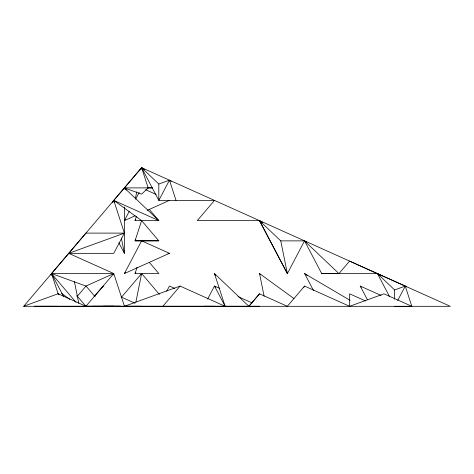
<?xml version="1.0" encoding="UTF-8"?>
<svg xmlns="http://www.w3.org/2000/svg" width="474" height="474" viewBox="0 0 474 474"><rect width="100%" height="100%" fill="white"/><g stroke="black" fill="none" stroke-linecap="round" stroke-linejoin="round"><path stroke-width="0.71" d="M51.536 275.044L51.536 273.575L141.596 167.678L450.3 306.317L23.7 306.293L85.936 233.107L124.401 233.113L113.772 200.389L141.608 167.683L144.783 169.532M141.608 169.153L141.608 167.683L158.814 184.031L158.814 200.395L214.491 200.413L197.279 220.611L259.527 220.611L262.732 222.525M321.769 273.605L377.417 273.617L405.258 286.095L411.829 306.322L383.999 293.815L349.593 306.317L349.611 293.797L365.513 300.937M51.251 274.997L51.536 273.575L76 302.341M113.482 274.985L113.766 273.563L68.736 253.335L113.766 253.335L124.401 233.113L68.73 253.329M135.309 198.973L136.737 191.863M135.908 301.979L141.625 273.528L159.377 294.39M280.756 240.881L304.527 240.875L287.374 273.593L280.756 240.881L259.485 220.659L287.327 273.599L287.659 272.171M149.251 209.354L158.814 220.588L135.043 220.594L136.399 216.411M141.608 220.611L135.037 240.833L158.808 240.822L141.608 220.611L113.772 200.395L112.166 202.866M149.257 262.3L158.814 273.534L135.049 273.528L137.075 267.265M50.848 274.884L51.536 273.575M123.702 189.209L124.389 187.9L152.29 187.888M135.143 215.771L124.395 220.6L129.206 211.44M135.742 199.009L139.178 192.468M102.55 287.327L103.237 286.023L94.166 296.7M124.413 273.545L141.608 240.828L169.443 253.317L124.413 273.545L125.367 272.426M140.932 274.831L141.625 273.528L121.338 297.376M166.712 291.243L169.455 286.023L174.835 288.441M207.624 299.076L214.479 286.029L219.859 288.447M303.893 287.368L304.581 286.065L349.599 306.311M397.716 300.445L405.27 286.089L406.455 286.948M139.996 170.142L141.596 167.678L158.826 200.395L169.449 180.179L171.238 181.465M135.043 220.594L135.819 219.403M135.813 239.643L135.037 240.833L158.808 240.822M135.037 273.539L135.825 272.337M76.96 296.718L86.031 286.047L95.102 296.718M306.477 242.007L304.581 240.887L321.722 273.611L338.94 273.617L349.569 261.121L377.399 273.622M124.395 220.6L125.355 219.474M162.872 306.293L180.073 286.071L225.109 306.293L214.485 273.575L248.88 306.299L259.515 293.803L287.345 306.305L304.569 286.083M248.909 306.275L259.545 293.773M147.236 210.338L169.408 200.378M158.814 184.031L169.443 180.173L176.014 200.401M23.7 306.269L58.106 293.767L59.031 294.852M124.407 306.287L180.073 286.071M389.474 296.487L377.428 273.593L394.629 289.952L405.258 286.095M92.608 306.24L120.432 306.222L86.055 306.251M103.208 306.222L113.831 306.198M51.547 306.263L34.353 306.287L68.748 306.269M203.85 306.251L214.485 306.24M147.965 187.888L152.326 187.888M167.974 253.317L169.443 253.317M141.631 306.228L124.443 306.24L113.766 273.563L51.536 273.545L58.106 293.767M68.843 306.269L259.515 306.251M394.629 306.311L411.829 306.322M51.518 306.293L58.089 306.299M145.559 189.671L156.159 194.429M367.439 299.775L360.234 286.077L381.072 295.432M238.007 296.594L252.121 302.933M121.125 296.991L135.043 303.242M58.106 293.773L85.936 306.275L113.766 273.563L85.93 286.047L51.536 273.545L63.575 296.451M377.434 273.581L381.232 275.815M313.527 290.586L304.581 273.575L350.12 300.344M157.54 219.841L158.814 220.588M304.581 273.575L307.543 275.726M264.113 296.321L259.545 273.563L293.91 298.525M61.596 293.382L69.885 299.408M304.515 240.893L338.94 273.617M141.56 167.672L142.994 169.36M360.234 286.077L361.194 287.197M259.545 273.563L260.504 274.689M215.433 287.155L214.479 286.029L225.114 306.251M126.238 190.074L124.389 187.9L141.608 194.156L148.178 187.905L141.608 167.683M76.847 295.622L85.93 306.293M259.545 220.659L287.374 273.593M214.485 273.575L215.516 275.542M125.095 189.215L124.401 187.905L158.808 220.617L113.772 200.395L114.198 202.576M118.891 242.866L124.395 253.335L124.395 207.014M121.338 238.108L124.395 253.335M74.412 281.633L78.779 303.39M394.629 289.952L394.629 299.201"/></g></svg>
